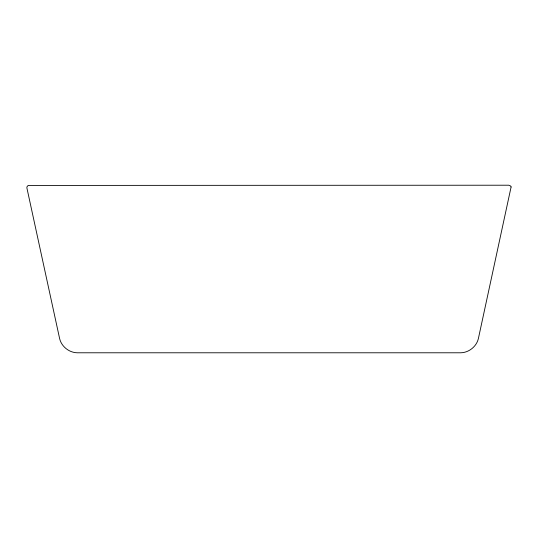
<?xml version="1.0" encoding="UTF-8"?>
<svg xmlns="http://www.w3.org/2000/svg" width="538" height="538" viewBox="0 0 538 538"><rect width="100%" height="100%" fill="white"/><g stroke="black" fill="none" stroke-linecap="round" stroke-linejoin="round"><path stroke-width="0.81" d="M511.1 186.955L478.363 338.664C476.486 346.593 468.847 352.646 460.723 352.787L77.277 352.787C69.153 352.646 61.514 346.593 59.637 338.664L26.913 188.038L26.9 186.955L28.144 185.428L508.787 185.213L510.67 186.04L511.1 186.955"/></g></svg>
